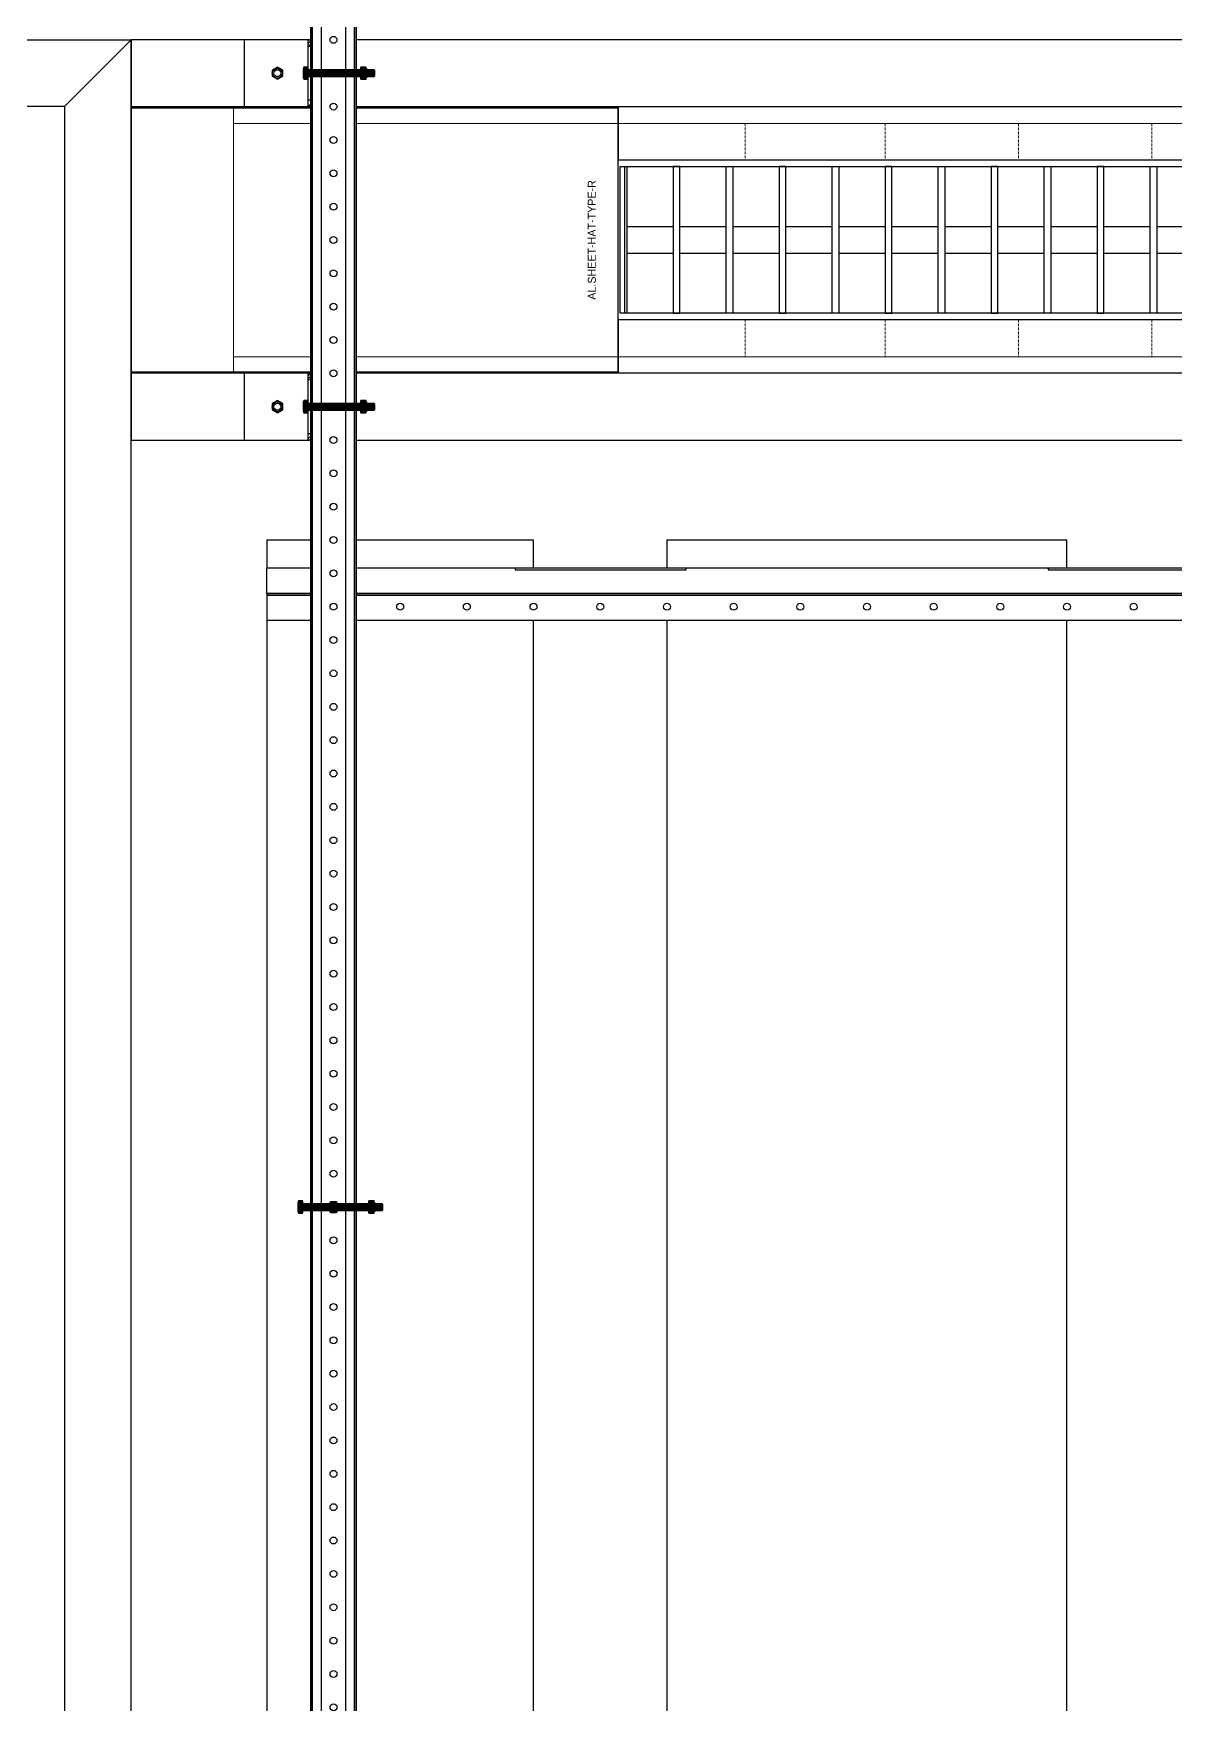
# Model space of a CAD drawing. Header units: millimetres. Extents: x -962357 to -591296, y -223672 to 59420.
# Drawn here: x -728605 to -727749, y -173342 to -172089 of the extents above; entities that cross this region are included whole.
import ezdxf
from ezdxf.enums import TextEntityAlignment as Align

# ---------------------------------------------------------------- set-up
doc = ezdxf.new("R2010")
doc.units = ezdxf.units.MM
doc.linetypes.add('DPA_Hidden 50', pattern=[3, 2, -1])
for name, color, linetype in [('000 - H A T C H', 8, 'Continuous'), ('000 - WIPEOUT', 250, 'Continuous'), ('001 - ASCESSORIES', 251, 'Continuous'), ('A04_TUBE SERIES', 2, 'Continuous'), ('A11_ALU.SOLID SHEET', 2, 'Continuous')]:
    doc.layers.add(name, color=color, linetype=linetype)
doc.layers.add('A-GLAZ-CURT', color=2, linetype='Continuous', lineweight=9)
pattern_1 = [(110, (-0.5, 0), (-0.939693, -0.34202), []), (110, (-0.2012, 0.6409), (-0.939693, -0.34202), [1.25, -0.25, 0, -0.25])]

# ---------------------------------------------------------------- blocks, each defined once
blk = doc.blocks.new('*U4621')
at = {"color": 1}
blk.add_wipeout([(600, -60), (-600, -60), (-600, 60), (600, 60)], dxfattribs=at).dxf.layer = '000 - WIPEOUT'
at = {"layer": '001 - ASCESSORIES', "color": 0}
blk.add_lwpolyline([(600, -60), (-600, -60), (-600, 60), (600, 60)], close=True, dxfattribs=at)
at = {"layer": '001 - ASCESSORIES'}
for points in [[(-593.5, -55), (-598.5, -55), (-598.5, 55), (-593.5, 55)], [(595, -55), (-595, -55), (-595, 55), (595, 55)], [(-558.8, -55), (-553.8, -55), (-553.8, 55), (-558.8, 55)], [(-514, -55), (-519, -55), (-519, 55), (-514, 55)], [(-479.3, -55), (-474.3, -55), (-474.3, 55), (-479.3, 55)], [(-434.6, -55), (-439.6, -55), (-439.6, 55), (-434.6, 55)], [(-399.8, -55), (-394.8, -55), (-394.8, 55), (-399.8, 55)], [(-355.1, -55), (-360.1, -55), (-360.1, 55), (-355.1, 55)], [(-320.4, -55), (-315.4, -55), (-315.4, 55), (-320.4, 55)], [(-275.6, -55), (-280.6, -55), (-280.6, 55), (-275.6, 55)], [(-240.9, -55), (-235.9, -55), (-235.9, 55), (-240.9, 55)], [(-196.2, -55), (-201.2, -55), (-201.2, 55), (-196.2, 55)], [(-161.4, -55), (-156.4, -55), (-156.4, 55), (-161.4, 55)], [(-116.7, -55), (-121.7, -55), (-121.7, 55), (-116.7, 55)], [(-82, -55), (-77, -55), (-77, 55), (-82, 55)], [(-37.2, -55), (-42.2, -55), (-42.2, 55), (-37.2, 55)], [(-2.5, -55), (2.5, -55), (2.5, 55), (-2.5, 55)], [(42.2, -55), (37.2, -55), (37.2, 55), (42.2, 55)], [(77, -55), (82, -55), (82, 55), (77, 55)], [(121.7, -55), (116.7, -55), (116.7, 55), (121.7, 55)], [(156.4, -55), (161.4, -55), (161.4, 55), (156.4, 55)], [(201.2, -55), (196.2, -55), (196.2, 55), (201.2, 55)], [(235.9, -55), (240.9, -55), (240.9, 55), (235.9, 55)], [(280.6, -55), (275.6, -55), (275.6, 55), (280.6, 55)], [(315.4, -55), (320.4, -55), (320.4, 55), (315.4, 55)], [(360.1, -55), (355.1, -55), (355.1, 55), (360.1, 55)], [(394.8, -55), (399.8, -55), (399.8, 55), (394.8, 55)], [(439.6, -55), (434.6, -55), (434.6, 55), (439.6, 55)], [(474.3, -55), (479.3, -55), (479.3, 55), (474.3, 55)], [(519, -55), (514, -55), (514, 55), (519, 55)], [(553.8, -55), (558.8, -55), (558.8, 55), (553.8, 55)], [(598.5, -55), (593.5, -55), (593.5, 55), (598.5, 55)]]:
    blk.add_lwpolyline(points, close=True, dxfattribs=at)
for points in [[(-593.5, 10), (-558.8, 10)], [(-553.8, 10), (-519, 10)], [(-514, 10), (-479.3, 10)], [(-474.3, 10), (-439.6, 10)], [(-434.6, 10), (-399.8, 10)], [(-394.8, 10), (-360.1, 10)], [(-355.1, 10), (-320.4, 10)], [(-315.4, 10), (-280.6, 10)], [(-275.6, 10), (-240.9, 10)], [(-235.9, 10), (-201.2, 10)], [(-196.2, 10), (-161.4, 10)], [(-156.4, 10), (-121.7, 10)], [(-116.7, 10), (-82, 10)], [(-77, 10), (-42.2, 10)], [(-37.2, 10), (-2.5, 10)], [(2.5, 10), (37.2, 10)], [(42.2, 10), (77, 10)], [(82, 10), (116.7, 10)], [(121.7, 10), (156.4, 10)], [(161.4, 10), (196.2, 10)], [(201.2, 10), (235.9, 10)], [(240.9, 10), (275.6, 10)], [(280.6, 10), (315.4, 10)], [(320.4, 10), (355.1, 10)], [(360.1, 10), (394.8, 10)], [(399.8, 10), (434.6, 10)], [(439.6, 10), (474.3, 10)], [(479.3, 10), (514, 10)], [(519, 10), (553.8, 10)], [(558.8, 10), (593.5, 10)], [(-593.5, -10), (-558.8, -10)], [(-553.8, -10), (-519, -10)], [(-514, -10), (-479.3, -10)], [(-474.3, -10), (-439.6, -10)], [(-434.6, -10), (-399.8, -10)], [(-394.8, -10), (-360.1, -10)], [(-355.1, -10), (-320.4, -10)], [(-315.4, -10), (-280.6, -10)], [(-275.6, -10), (-240.9, -10)], [(-235.9, -10), (-201.2, -10)], [(-196.2, -10), (-161.4, -10)], [(-156.4, -10), (-121.7, -10)], [(-116.7, -10), (-82, -10)], [(-77, -10), (-42.2, -10)], [(-37.2, -10), (-2.5, -10)], [(2.5, -10), (37.2, -10)], [(42.2, -10), (77, -10)], [(82, -10), (116.7, -10)], [(121.7, -10), (156.4, -10)], [(161.4, -10), (196.2, -10)], [(201.2, -10), (235.9, -10)], [(240.9, -10), (275.6, -10)], [(280.6, -10), (315.4, -10)], [(320.4, -10), (355.1, -10)], [(360.1, -10), (394.8, -10)], [(399.8, -10), (434.6, -10)], [(439.6, -10), (474.3, -10)], [(479.3, -10), (514, -10)], [(519, -10), (553.8, -10)], [(558.8, -10), (593.5, -10)]]:
    blk.add_lwpolyline(points, dxfattribs=at)
blk = doc.blocks.new('*U4824')
blk.add_attdef('EXTR.OVL-LENGTH_', (-25, -59.1), '', height=5)
blk.add_wipeout([(-25, 25), (25, -25), (25, 15671.5), (-25, 15621.5)]).dxf.layer = '000 - WIPEOUT'
at = {"layer": 'A04_TUBE SERIES', "color": 0}
blk.add_lwpolyline([(-25, 25), (25, -25), (25, 15671.5), (-25, 15621.5)], close=True, dxfattribs=at)
blk = doc.blocks.new('*U4833')
blk.add_attdef('EXTR.OVL-LENGTH_', (-25, -59.1), '', height=5)
blk.add_wipeout([(-25, 25), (25, -25), (25, 2475), (-25, 2425)]).dxf.layer = '000 - WIPEOUT'
at = {"layer": 'A04_TUBE SERIES', "color": 0}
blk.add_lwpolyline([(-25, 25), (25, -25), (25, 2475), (-25, 2425)], close=True, dxfattribs=at)
blk = doc.blocks.new('*U4836')
at = {"layer": 'A04_TUBE SERIES', "color": 0, "linetype": 'ByBlock', "xscale": -1, "rotation": 270}
blk.add_blockref('*U4824', (25, 2475), dxfattribs=at)
at = {"layer": 'A04_TUBE SERIES', "color": 0, "linetype": 'ByBlock'}
blk.add_blockref('*U4833', (15671.5, 25), dxfattribs=at)
blk = doc.blocks.new('*U4851')
blk.add_attdef('EXTR.OVL-LENGTH_', (-25, -59.1), '', height=5)
blk.add_wipeout([(-25, 0), (25, 0), (25, 1682.2), (-25, 1682.2)]).dxf.layer = '000 - WIPEOUT'
blk.add_point((0, 0))
at = {"layer": 'A04_TUBE SERIES', "color": 0}
blk.add_lwpolyline([(-25, 0), (25, 0), (25, 1682.2), (-25, 1682.2)], close=True, dxfattribs=at)
blk = doc.blocks.new('*U4852')
blk.add_attdef('EXTR.OVL-LENGTH_', (-25, -59.1), '', height=5)
blk.add_wipeout([(-25, 0), (25, 0), (25, 1682.2), (-25, 1682.2)]).dxf.layer = '000 - WIPEOUT'
blk.add_point((0, 0))
at = {"layer": 'A04_TUBE SERIES', "color": 0}
blk.add_lwpolyline([(-25, 0), (25, 0), (25, 1682.2), (-25, 1682.2)], close=True, dxfattribs=at)
blk = doc.blocks.new('*U4863')
at = {"color": 3}
blk.add_wipeout([(-875, 350), (875, 350), (875, 50), (-875, 50)], dxfattribs=at).dxf.layer = '000 - WIPEOUT'
at = {"layer": 'A11_ALU.SOLID SHEET', "color": 0, "linetype": 'ByBlock'}
blk.add_lwpolyline([(-875, 50), (875, 50), (875, 350), (-875, 350)], close=True, dxfattribs=at)
blk = doc.blocks.new('*U4867')
blk.add_wipeout([(875, 250), (875, 450), (-875, 450), (-875, 250)]).dxf.layer = '000 - WIPEOUT'
at = {"layer": 'A11_ALU.SOLID SHEET', "color": 0}
blk.add_lwpolyline([(875, 250), (875, 450), (-875, 450), (-875, 250)], close=True, dxfattribs=at)
blk = doc.blocks.new('*U4887')
at = {"layer": 'A11_ALU.SOLID SHEET', "color": 0}
blk.add_lwpolyline([(365.25, -98.8), (365.25, 98.8), (0, 98.8), (0, -98.8)], close=True, dxfattribs=at)
at = {"layer": 'Defpoints', "color": 250}
blk.add_point((0, 0), dxfattribs=at)
blk.add_text('AL.SHEET-HAT-TYPE-R', height=6, rotation=270, dxfattribs=at).set_placement((15, 0), align=Align.BOTTOM_CENTER)
blk = doc.blocks.new('*U4926')
at = {"color": 1}
blk.add_wipeout([(-930.5, 0), (650, 0), (650, -39), (-930.5, -39)], dxfattribs=at).dxf.layer = '000 - WIPEOUT'
at = {"layer": '001 - ASCESSORIES', "linetype": 'ByBlock'}
for p, q in [((-930.5, -20), (-930.5, 0)), ((650, -20), (650, 0)), ((650, -18.8), (-930.5, -18.8))]:
    blk.add_line(p, q, dxfattribs=at)
at = {"layer": '001 - ASCESSORIES'}
blk.add_line((650, -20), (-930.5, -20), dxfattribs=at)
at = {"layer": '001 - ASCESSORIES', "color": 0}
for p, q in [((-930.5, -39), (-930.5, -20)), ((650, -20), (650, -39))]:
    blk.add_line(p, q, dxfattribs=at)
for points in [[(650, 0), (-930.5, 0)], [(-930.5, -20), (650, -20)]]:
    blk.add_lwpolyline(points, dxfattribs=at)
at = {"layer": '001 - ASCESSORIES'}
for points in [[(650, -20), (-930.5, -20)], [(-930.5, -39), (650, -39)]]:
    blk.add_lwpolyline(points, dxfattribs=at)
at = {"layer": '001 - ASCESSORIES', "color": 2}
for points in [[(-464.1, -37.8), (-464.1, -39), (-335.9, -39), (-335.9, -37.8)], [(-64.4, -37.8), (-64.4, -39), (63.8, -39), (63.8, -37.8)], [(-64.1, -37.8), (-64.1, -39), (64.1, -39), (64.1, -37.8)], [(335.6, -37.8), (335.6, -39), (463.8, -39), (463.8, -37.8)]]:
    blk.add_lwpolyline(points, close=True, dxfattribs=at)
at = {"layer": '001 - ASCESSORIES'}
for centre in [(-850, -10), (-800, -10), (-750, -10), (-700, -10), (-650, -10), (-600, -10), (-550, -10), (-500, -10), (-450, -10), (-400, -10), (-350, -10), (-300, -10), (-250, -10), (-200, -10), (-150, -10), (-100, -10), (-50, -10), (0, -10), (0, -10), (50, -10), (100, -10), (150, -10), (200, -10), (250, -10), (300, -10), (350, -10), (400, -10), (450, -10), (500, -10), (550, -10), (600, -10)]:
    blk.add_circle(centre, 2.6, dxfattribs=at)
blk = doc.blocks.new('000 - ASSCESSORIES_FAMELINE_GALV.BRACKET_FITTING_U-PROFILE_CC-01_TOP_VIEW')
at = {"color": 6}
blk.add_wipeout([(1500, -17), (-1500, -17), (-1500, 17), (1500, 17)], dxfattribs=at).dxf.layer = '000 - WIPEOUT'
at = {"layer": '001 - ASCESSORIES', "color": 0, "linetype": 'ByBlock'}
for p, q in [((1500, 15.8), (-1500, 15.8)), ((1500, -15.8), (-1500, -15.8))]:
    blk.add_line(p, q, dxfattribs=at)
at = {"layer": '001 - ASCESSORIES', "color": 1}
blk.add_lwpolyline([(1500, 17), (1500, -17), (-1500, -17), (-1500, 17)], close=True, dxfattribs=at)
at = {"layer": '001 - ASCESSORIES', "color": 0, "linetype": 'ByBlock'}
for points in [[(-1500, 17), (-1500, 9), (1500, 9), (1500, 17)], [(-1500, -9), (-1500, -17), (1500, -17), (1500, -9)]]:
    blk.add_lwpolyline(points, close=True, dxfattribs=at)
at = {"layer": '001 - ASCESSORIES', "color": 1, "linetype": 'Continuous'}
for centre in [(-1000, 0), (-975, 0), (-950, 0), (-925, 0), (-900, 0), (-875, 0), (-850, 0), (-825, 0), (-800, 0), (-775, 0), (-750, 0), (-725, 0), (-700, 0), (-675, 0), (-650, 0), (-625, 0), (-600, 0), (-575, 0), (-550, 0), (-525, 0), (-500, 0), (-475, 0), (-450, 0), (-425, 0), (-400, 0), (-375, 0), (-350, 0), (-325, 0), (-300, 0), (-275, 0), (-250, 0), (-225, 0), (-200, 0), (-175, 0), (-150, 0), (-125, 0), (-100, 0), (-75, 0), (-50, 0), (-25, 0), (0, 0), (25, 0), (50, 0), (75, 0), (100, 0), (125, 0), (150, 0), (175, 0), (200, 0), (225, 0), (250, 0)]:
    blk.add_circle(centre, 2.6, dxfattribs=at)
blk = doc.blocks.new('*U4907')
at = {"layer": '001 - ASCESSORIES', "color": 0, "linetype": 'ByBlock'}
blk.add_blockref('000 - ASSCESSORIES_FAMELINE_GALV.BRACKET_FITTING_U-PROFILE_CC-01_TOP_VIEW', (0, 0), dxfattribs=at)
blk = doc.blocks.new('*U4663')
at = {"layer": '001 - ASCESSORIES', "color": 0}
blk.add_lwpolyline([(4.6, 0), (2.3, 4), (-2.3, 4), (-4.6, 0), (-2.3, -4), (2.3, -4)], close=True, dxfattribs=at)
at = {"layer": '001 - ASCESSORIES', "color": 8}
blk.add_circle((0, 0), 3.85, dxfattribs=at)
at = {"layer": '001 - ASCESSORIES', "color": 0}
blk.add_circle((0, 0), 2.6, dxfattribs=at)
blk = doc.blocks.new('*U4664')
at = {"layer": '000 - H A T C H'}
h = blk.add_hatch(color=250, dxfattribs=at)
h.dxf.hatch_style = 1
h.paths.add_polyline_path([(4, -2.3), (4, 2.3), (0, 4.6), (-4, 2.3), (-4, -2.3), (0, -4.6)])
h.paths.add_polyline_path([(0, -2.6, -1), (0, 2.6, -1)], flags=16)
at = {"layer": '001 - ASCESSORIES', "color": 0, "rotation": 270}
blk.add_blockref('*U4663', (0, 0), dxfattribs=at)
blk = doc.blocks.new('*U4682')
at = {"color": 1}
for p, q in [((-3.5, 3.5), (3.5, 3.5)), ((-3.5, 0), (3.5, 0))]:
    blk.add_line(p, q, dxfattribs=at)
at = {"color": 0}
for points in [[(-2.3, 3.2, 0.249855), (-4.6, 3.2), (-4.6, 0.3, 0.249855), (-2.3, 0.3)], [(2.3, 3.2, 0.062432), (0, 3.5, 0.062432), (-2.3, 3.2), (-2.3, 0.3, 0.061701), (0, 0, 0.061701), (2.3, 0.3)], [(4.6, 3.2, 0.249855), (2.3, 3.2), (2.3, 0.3, 0.249855), (4.6, 0.3)]]:
    blk.add_lwpolyline(points, format="xyb", close=True, dxfattribs=at)
blk = doc.blocks.new('*U4696')
at = {"layer": '000 - H A T C H'}
h = blk.add_hatch(dxfattribs=at)
h.set_pattern_fill('ANSI35', color=8, scale=4, angle=65)
h.set_pattern_definition(pattern_1)
h.paths.add_polyline_path([(0, -2.5), (59.5, -2.5), (59.5, 2.5), (0, 2.5)])
at = {"color": 8}
blk.add_line((59.5, -2.5), (59.5, 2.5), dxfattribs=at)
at = {"color": 1}
blk.add_lwpolyline([(59.5, 2.5), (0, 2.5), (0, -2.5), (59.5, -2.5), (60, -2), (60, 2)], close=True, dxfattribs=at)
blk = doc.blocks.new('*U4748')
at = {"layer": '000 - H A T C H'}
h = blk.add_hatch(color=250, dxfattribs=at)
h.dxf.hatch_style = 1
edge = h.paths.add_edge_path()
edge.add_line((-0.3, -4.6), (-3.2, -4.6))
edge.add_arc((-1, -3.5), 2.45, 180, 208.0569, ccw=False)
edge.add_line((-3.5, -3.5), (-3.5, 0))
edge.add_arc((5.9, 0), 9.36, 179.9761, 180.0239, ccw=False)
edge.add_line((-3.5, 0), (-3.5, 0))
edge.add_arc((5.9, 0), 9.36, 179.9761, 180.0239, ccw=False)
edge.add_line((-3.5, 0), (-3.5, 3.5))
edge.add_arc((-1, 3.5), 2.45, 151.9431, 180, ccw=False)
edge.add_line((-3.2, 4.6), (-0.3, 4.6))
edge.add_arc((-2.5, 3.5), 2.45, 360, 388.0569, ccw=False)
edge.add_line((0, 3.5), (0, -3.5))
edge.add_arc((-2.5, -3.5), 2.45, 331.9431, 360, ccw=False)
blk.add_blockref('*U4696', (0, 0))
at = {"layer": '001 - ASCESSORIES', "rotation": 90}
blk.add_blockref('*U4682', (0, 0), dxfattribs=at)
blk = doc.blocks.new('*U4662')
at = {"color": 1}
for p, q in [((-3.5, 4.5), (3.5, 4.5)), ((-3.5, 0), (3.5, 0))]:
    blk.add_line(p, q, dxfattribs=at)
at = {"color": 0}
for points in [[(-2.3, 4.2, 0.249893), (-4.6, 4.2), (-4.6, 0.3, 0.249893), (-2.3, 0.3)], [(2.3, 4.2, 0.062422), (0, 4.5, 0.062422), (-2.3, 4.2), (-2.3, 0.3, 0.061692), (0, 0, 0.061692), (2.3, 0.3)], [(4.6, 4.2, 0.249893), (2.3, 4.2), (2.3, 0.3, 0.249893), (4.6, 0.3)]]:
    blk.add_lwpolyline(points, format="xyb", close=True, dxfattribs=at)
blk = doc.blocks.new('*U4707')
at = {"layer": '000 - H A T C H'}
h = blk.add_hatch(color=250, dxfattribs=at)
h.dxf.hatch_style = 1
edge = h.paths.add_edge_path()
edge.add_line((0.3, 4.6), (4.2, 4.6))
edge.add_arc((2, 3.5), 2.45, 0, 28.0609, ccw=False)
edge.add_line((4.5, 3.5), (4.5, 0))
edge.add_arc((-4.9, 0), 9.36, -0.0239, 0.0239, ccw=False)
edge.add_line((4.5, 0), (4.5, 0))
edge.add_arc((-4.9, 0), 9.36, -0.0239, 0.0239, ccw=False)
edge.add_line((4.5, 0), (4.5, -3.5))
edge.add_arc((2, -3.5), 2.45, -28.0609, 0, ccw=False)
edge.add_line((4.2, -4.6), (0.3, -4.6))
edge.add_arc((2.5, -3.5), 2.45, 180, 208.0609, ccw=False)
edge.add_line((0, -3.5), (0, 3.5))
edge.add_arc((2.5, 3.5), 2.45, 151.9391, 180, ccw=False)
at = {"layer": '001 - ASCESSORIES', "color": 0, "rotation": 270}
blk.add_blockref('*U4662', (0, 0), dxfattribs=at)
blk = doc.blocks.new('*U4821')
at = {"layer": '001 - ASCESSORIES'}
blk.add_blockref('*U4748', (-23, 0), dxfattribs=at)
at = {"layer": '001 - ASCESSORIES', "color": 2}
for rotation in [90, 90, 270, 270]:
    blk.add_blockref('*U4664', (0, 0), dxfattribs=dict(at, rotation=rotation))
at = {"layer": '001 - ASCESSORIES', "color": 1}
blk.add_blockref('*U4707', (26.2, 0), dxfattribs=at)
blk = doc.blocks.new('000 - ASSCESSORIES_FAMELINE_AL.EXTR._L-PROFILE_50x68mm._non-code_TOP_VIEW')
blk.add_wipeout([(-50, -25), (0, -25), (0, 25), (-50, 25)]).dxf.layer = '000 - WIPEOUT'
at = {"layer": '000 - H A T C H'}
h = blk.add_hatch(dxfattribs=at)
h.set_pattern_fill('ANSI32', color=8, scale=0.5)
h.set_pattern_definition([(45, (-14193.569, 11847.092), (-3.367596, 3.367596), []), (45, (-14191.324, 11847.092), (-3.367596, 3.367596), [])])
h.paths.add_polyline_path([(-2, 20), (0, 20), (0, 25), (-2, 25)])
h.paths.add_polyline_path([(0, -20), (-2, -20), (-2, -25), (0, -25)])
at = {"layer": '001 - ASCESSORIES', "color": 0}
for p, q in [((0, 20), (-2, 20)), ((-2, -20), (0, -20))]:
    blk.add_line(p, q, dxfattribs=at)
at = {"layer": '001 - ASCESSORIES', "color": 1}
blk.add_line((-2, -20), (-2, 20), dxfattribs=at)
at = {"layer": '001 - ASCESSORIES'}
blk.add_lwpolyline([(-50, -25), (0, -25), (0, 25), (-50, 25)], close=True, dxfattribs=at)
at = {"layer": '001 - ASCESSORIES', "color": 0}
for points in [[(-2, 25), (0, 25), (0, 20), (-2, 20)], [(-2, -20), (0, -20), (0, -25), (-2, -25)]]:
    blk.add_lwpolyline(points, close=True, dxfattribs=at)
at = {"layer": '001 - ASCESSORIES', "color": 1}
blk.add_circle((-25, 0), 2.6, dxfattribs=at)
blk = doc.blocks.new('*U4738')
at = {"layer": '001 - ASCESSORIES', "color": 0}
blk.add_blockref('000 - ASSCESSORIES_FAMELINE_AL.EXTR._L-PROFILE_50x68mm._non-code_TOP_VIEW', (0, 0), dxfattribs=at)
blk = doc.blocks.new('*U4683')
blk.add_circle((0, 0), 3.66)
at = {"layer": '001 - ASCESSORIES', "color": 0}
blk.add_lwpolyline([(4.6, 0), (2.3, 4), (-2.3, 4), (-4.6, 0), (-2.3, -4), (2.3, -4)], close=True, dxfattribs=at)
at = {"layer": '001 - ASCESSORIES', "color": 8}
blk.add_circle((0, 0), 3.85, dxfattribs=at)
blk = doc.blocks.new('*U4715')
at = {"layer": '001 - ASCESSORIES', "rotation": 90}
blk.add_blockref('*U4683', (0, 0), dxfattribs=at)
blk = doc.blocks.new('*U4751')
at = {"layer": '001 - ASCESSORIES'}
blk.add_blockref('*U4715', (0, 0), dxfattribs=at)
blk = doc.blocks.new('*U4694')
at = {"layer": '000 - H A T C H'}
h = blk.add_hatch(dxfattribs=at)
h.set_pattern_fill('ANSI35', color=8, scale=4, angle=65)
h.set_pattern_definition(pattern_1)
h.paths.add_polyline_path([(0, -2.5), (49.5, -2.5), (49.5, 2.5), (0, 2.5)])
at = {"color": 8}
blk.add_line((49.5, -2.5), (49.5, 2.5), dxfattribs=at)
at = {"color": 1}
blk.add_lwpolyline([(49.5, 2.5), (0, 2.5), (0, -2.5), (49.5, -2.5), (50, -2), (50, 2)], close=True, dxfattribs=at)
blk = doc.blocks.new('*U4746')
at = {"layer": '000 - H A T C H'}
h = blk.add_hatch(color=250, dxfattribs=at)
h.dxf.hatch_style = 1
edge = h.paths.add_edge_path()
edge.add_line((-0.3, -4.6), (-3.2, -4.6))
edge.add_arc((-1, -3.5), 2.45, 180, 208.0569, ccw=False)
edge.add_line((-3.5, -3.5), (-3.5, 0))
edge.add_arc((5.9, 0), 9.36, 179.9761, 180.0239, ccw=False)
edge.add_line((-3.5, 0), (-3.5, 0))
edge.add_arc((5.9, 0), 9.36, 179.9761, 180.0239, ccw=False)
edge.add_line((-3.5, 0), (-3.5, 3.5))
edge.add_arc((-1, 3.5), 2.45, 151.9431, 180, ccw=False)
edge.add_line((-3.2, 4.6), (-0.3, 4.6))
edge.add_arc((-2.5, 3.5), 2.45, 360, 388.0569, ccw=False)
edge.add_line((0, 3.5), (0, -3.5))
edge.add_arc((-2.5, -3.5), 2.45, 331.9431, 360, ccw=False)
blk.add_blockref('*U4694', (0, 0))
at = {"layer": '001 - ASCESSORIES', "rotation": 90}
blk.add_blockref('*U4682', (0, 0), dxfattribs=at)
blk = doc.blocks.new('*U4752')
at = {"layer": '001 - ASCESSORIES'}
for name, p in [('*U4746', (0, 0)), ('*U4707', (39.2, 0))]:
    blk.add_blockref(name, p, dxfattribs=at)
blk = doc.blocks.new('*U4794')
at = {"color": 2}
blk.add_blockref('*U4738', (0, 0), dxfattribs=at)
for name, p in [('*U4751', (-25, 0)), ('*U4752', (-2, 0))]:
    blk.add_blockref(name, p)
blk = doc.blocks.new('*U4956')
blk.add_blockref('*U4621', (17113.5, 3530.5))
at = {"layer": 'A04_TUBE SERIES', "color": 0, "linetype": 'ByBlock', "rotation": 270}
for name, p in [('*U4851', (16148.2, 3655.5)), ('*U4852', (16148.2, 3405.5))]:
    blk.add_blockref(name, p, dxfattribs=at)
at = {"layer": 'A11_ALU.SOLID SHEET', "color": 0, "linetype": 'ByBlock', "rotation": 90}
blk.add_blockref('*U4863', (16900, 2430.5), dxfattribs=at)
at = {"layer": 'A11_ALU.SOLID SHEET', "color": 1, "rotation": 179.9999999999733}
blk.add_blockref('*U4887', (16513.5, 3530.5), dxfattribs=at)
at = {"layer": 'A11_ALU.SOLID SHEET', "color": 0, "linetype": 'ByBlock', "rotation": 90}
blk.add_blockref('*U4867', (16700, 2430.5), dxfattribs=at)
at = {"layer": '001 - ASCESSORIES', "linetype": 'ByBlock', "rotation": 180}
blk.add_blockref('*U4926', (16900, 3245.5), dxfattribs=at)
at = {"layer": 'A11_ALU.SOLID SHEET'}
blk.add_blockref('*U4836', (451.8, 1180.5), dxfattribs=at)
at = {"layer": '001 - ASCESSORIES', "linetype": 'ByBlock', "rotation": 270}
blk.add_blockref('*U4907', (16300, 2680.5), dxfattribs=at)
at = {"layer": '001 - ASCESSORIES', "linetype": 'ByBlock'}
for name, p in [('*U4794', (16283, 3655.5)), ('*U4794', (16283, 3405.5)), ('*U4821', (16300, 2805.5))]:
    blk.add_blockref(name, p, dxfattribs=at)
blk = doc.blocks.new('DPA_CP_Metal Ceiling Luminaire2 - Linear Luminaire-12437131-4160-01 UPPER PLATFORM LEVEL - REFLECTED CEILING PLAN')
at = {"layer": 'A-GLAZ-CURT'}
for p, q in [((-842129.9, 6974), (-842129.9, 7249)), ((-842129.9, 7249), (-840929.9, 7249)), ((-842129.9, 7249), (-842129.9, 6974)), ((-840929.9, 7249), (-842129.9, 7249)), ((-842129.9, 7249), (-840929.9, 7249)), ((-840929.9, 7249), (-840929.9, 6974)), ((-840929.9, 6974), (-840929.9, 7249)), ((-842129.9, 7211.5), (-842129.9, 6974)), ((-840929.9, 7211.5), (-840929.9, 6974)), ((-842129.9, 7199), (-840929.9, 7199)), ((-842129.9, 7024), (-840929.9, 7024)), ((-840929.9, 6974), (-842129.9, 6974)), ((-840929.9, 6974), (-842129.9, 6974)), ((-842129.9, 6974), (-840929.9, 6974))]:
    blk.add_line(p, q, dxfattribs=at)
at = {"layer": 'A-GLAZ-CURT', "linetype": 'DPA_Hidden 50'}
for p, q in [((-842034.9, 7199), (-842034.9, 7024)), ((-841929.9, 7199), (-841929.9, 7024)), ((-841829.9, 7199), (-841829.9, 7024)), ((-841729.9, 7199), (-841729.9, 7024)), ((-841629.9, 7199), (-841629.9, 7024)), ((-841529.9, 7199), (-841529.9, 7024)), ((-841429.9, 7199), (-841429.9, 7024)), ((-841329.9, 7199), (-841329.9, 7024)), ((-841229.9, 7199), (-841229.9, 7024)), ((-841129.9, 7199), (-841129.9, 7024)), ((-841024.9, 7199), (-841024.9, 7024))]:
    blk.add_line(p, q, dxfattribs=at)
blk = doc.blocks.new('DPA_CP_Metal Ceiling Panel1 - Horizontal with Gap-12453067-4160-01 UPPER PLATFORM LEVEL - REFLECTED CEILING PLAN')
at = {"layer": 'A-GLAZ-CURT'}
for p, q in [((-728457.4, 6974), (-728457.4, 7249)), ((-728457.4, 6974), (-728457.4, 7249)), ((-728457.4, 7249), (-728168.9, 7249)), ((-728457.4, 7249), (-728168.9, 7249)), ((-728457.4, 6974), (-728457.4, 7249)), ((-728168.9, 6974), (-728168.9, 7249)), ((-728168.9, 7249), (-728168.9, 6974)), ((-728168.9, 7249), (-728168.9, 6974)), ((-728457.4, 7199), (-728168.9, 7199)), ((-728457.4, 7024), (-728168.9, 7024)), ((-728457.4, 6974), (-728168.9, 6974)), ((-728168.9, 6974), (-728457.4, 6974)), ((-728168.9, 6974), (-728457.4, 6974))]:
    blk.add_line(p, q, dxfattribs=at)
blk = doc.blocks.new('*U453')
at = {"color": 1}
blk.add_wipeout([(600, -60), (-600, -60), (-600, 60), (600, 60)], dxfattribs=at).dxf.layer = '000 - WIPEOUT'
at = {"layer": '001 - ASCESSORIES', "color": 0}
blk.add_lwpolyline([(600, -60), (-600, -60), (-600, 60), (600, 60)], close=True, dxfattribs=at)
at = {"layer": '001 - ASCESSORIES'}
for points in [[(-593.5, -55), (-598.5, -55), (-598.5, 55), (-593.5, 55)], [(595, -55), (-595, -55), (-595, 55), (595, 55)], [(-558.8, -55), (-553.8, -55), (-553.8, 55), (-558.8, 55)], [(-514, -55), (-519, -55), (-519, 55), (-514, 55)], [(-479.3, -55), (-474.3, -55), (-474.3, 55), (-479.3, 55)], [(-434.6, -55), (-439.6, -55), (-439.6, 55), (-434.6, 55)], [(-399.8, -55), (-394.8, -55), (-394.8, 55), (-399.8, 55)], [(-355.1, -55), (-360.1, -55), (-360.1, 55), (-355.1, 55)], [(-320.4, -55), (-315.4, -55), (-315.4, 55), (-320.4, 55)], [(-275.6, -55), (-280.6, -55), (-280.6, 55), (-275.6, 55)], [(-240.9, -55), (-235.9, -55), (-235.9, 55), (-240.9, 55)], [(-196.2, -55), (-201.2, -55), (-201.2, 55), (-196.2, 55)], [(-161.4, -55), (-156.4, -55), (-156.4, 55), (-161.4, 55)], [(-116.7, -55), (-121.7, -55), (-121.7, 55), (-116.7, 55)], [(-82, -55), (-77, -55), (-77, 55), (-82, 55)], [(-37.2, -55), (-42.2, -55), (-42.2, 55), (-37.2, 55)], [(-2.5, -55), (2.5, -55), (2.5, 55), (-2.5, 55)], [(42.2, -55), (37.2, -55), (37.2, 55), (42.2, 55)], [(77, -55), (82, -55), (82, 55), (77, 55)], [(121.7, -55), (116.7, -55), (116.7, 55), (121.7, 55)], [(156.4, -55), (161.4, -55), (161.4, 55), (156.4, 55)], [(201.2, -55), (196.2, -55), (196.2, 55), (201.2, 55)], [(235.9, -55), (240.9, -55), (240.9, 55), (235.9, 55)], [(280.6, -55), (275.6, -55), (275.6, 55), (280.6, 55)], [(315.4, -55), (320.4, -55), (320.4, 55), (315.4, 55)], [(360.1, -55), (355.1, -55), (355.1, 55), (360.1, 55)], [(394.8, -55), (399.8, -55), (399.8, 55), (394.8, 55)], [(439.6, -55), (434.6, -55), (434.6, 55), (439.6, 55)], [(474.3, -55), (479.3, -55), (479.3, 55), (474.3, 55)], [(519, -55), (514, -55), (514, 55), (519, 55)], [(553.8, -55), (558.8, -55), (558.8, 55), (553.8, 55)], [(598.5, -55), (593.5, -55), (593.5, 55), (598.5, 55)]]:
    blk.add_lwpolyline(points, close=True, dxfattribs=at)
for points in [[(-593.5, 10), (-558.8, 10)], [(-553.8, 10), (-519, 10)], [(-514, 10), (-479.3, 10)], [(-474.3, 10), (-439.6, 10)], [(-434.6, 10), (-399.8, 10)], [(-394.8, 10), (-360.1, 10)], [(-355.1, 10), (-320.4, 10)], [(-315.4, 10), (-280.6, 10)], [(-275.6, 10), (-240.9, 10)], [(-235.9, 10), (-201.2, 10)], [(-196.2, 10), (-161.4, 10)], [(-156.4, 10), (-121.7, 10)], [(-116.7, 10), (-82, 10)], [(-77, 10), (-42.2, 10)], [(-37.2, 10), (-2.5, 10)], [(2.5, 10), (37.2, 10)], [(42.2, 10), (77, 10)], [(82, 10), (116.7, 10)], [(121.7, 10), (156.4, 10)], [(161.4, 10), (196.2, 10)], [(201.2, 10), (235.9, 10)], [(240.9, 10), (275.6, 10)], [(280.6, 10), (315.4, 10)], [(320.4, 10), (355.1, 10)], [(360.1, 10), (394.8, 10)], [(399.8, 10), (434.6, 10)], [(439.6, 10), (474.3, 10)], [(479.3, 10), (514, 10)], [(519, 10), (553.8, 10)], [(558.8, 10), (593.5, 10)], [(-593.5, -10), (-558.8, -10)], [(-553.8, -10), (-519, -10)], [(-514, -10), (-479.3, -10)], [(-474.3, -10), (-439.6, -10)], [(-434.6, -10), (-399.8, -10)], [(-394.8, -10), (-360.1, -10)], [(-355.1, -10), (-320.4, -10)], [(-315.4, -10), (-280.6, -10)], [(-275.6, -10), (-240.9, -10)], [(-235.9, -10), (-201.2, -10)], [(-196.2, -10), (-161.4, -10)], [(-156.4, -10), (-121.7, -10)], [(-116.7, -10), (-82, -10)], [(-77, -10), (-42.2, -10)], [(-37.2, -10), (-2.5, -10)], [(2.5, -10), (37.2, -10)], [(42.2, -10), (77, -10)], [(82, -10), (116.7, -10)], [(121.7, -10), (156.4, -10)], [(161.4, -10), (196.2, -10)], [(201.2, -10), (235.9, -10)], [(240.9, -10), (275.6, -10)], [(280.6, -10), (315.4, -10)], [(320.4, -10), (355.1, -10)], [(360.1, -10), (394.8, -10)], [(399.8, -10), (434.6, -10)], [(439.6, -10), (474.3, -10)], [(479.3, -10), (514, -10)], [(519, -10), (553.8, -10)], [(558.8, -10), (593.5, -10)]]:
    blk.add_lwpolyline(points, dxfattribs=at)
blk = doc.blocks.new('*U740')
blk.add_attdef('EXTR.OVL-LENGTH_', (-25, -59.1), '', height=5)
blk.add_wipeout([(-25, 0), (25, 0), (25, 1682.2), (-25, 1682.2)]).dxf.layer = '000 - WIPEOUT'
blk.add_point((0, 0))
at = {"layer": 'A04_TUBE SERIES', "color": 0}
blk.add_lwpolyline([(-25, 0), (25, 0), (25, 1682.2), (-25, 1682.2)], close=True, dxfattribs=at)
blk = doc.blocks.new('*U741')
blk.add_attdef('EXTR.OVL-LENGTH_', (-25, -59.1), '', height=5)
blk.add_wipeout([(-25, 0), (25, 0), (25, 1682.2), (-25, 1682.2)]).dxf.layer = '000 - WIPEOUT'
blk.add_point((0, 0))
at = {"layer": 'A04_TUBE SERIES', "color": 0}
blk.add_lwpolyline([(-25, 0), (25, 0), (25, 1682.2), (-25, 1682.2)], close=True, dxfattribs=at)
blk = doc.blocks.new('*U701')
at = {"color": 3}
blk.add_wipeout([(-875, 350), (875, 350), (875, 50), (-875, 50)], dxfattribs=at).dxf.layer = '000 - WIPEOUT'
at = {"layer": 'A11_ALU.SOLID SHEET', "color": 0, "linetype": 'ByBlock'}
blk.add_lwpolyline([(-875, 50), (875, 50), (875, 350), (-875, 350)], close=True, dxfattribs=at)
blk = doc.blocks.new('*U490')
blk.add_wipeout([(875, 250), (875, 450), (-875, 450), (-875, 250)]).dxf.layer = '000 - WIPEOUT'
at = {"layer": 'A11_ALU.SOLID SHEET', "color": 0}
blk.add_lwpolyline([(875, 250), (875, 450), (-875, 450), (-875, 250)], close=True, dxfattribs=at)
blk = doc.blocks.new('*U491')
at = {"layer": 'A11_ALU.SOLID SHEET', "color": 0}
blk.add_lwpolyline([(365.25, -98.8), (365.25, 98.8), (0, 98.8), (0, -98.8)], close=True, dxfattribs=at)
at = {"layer": 'Defpoints', "color": 250}
blk.add_point((0, 0), dxfattribs=at)
blk.add_text('AL.SHEET-HAT-TYPE-R', height=6, rotation=270, dxfattribs=at).set_placement((15, 0), align=Align.BOTTOM_CENTER)
blk = doc.blocks.new('*U540')
at = {"color": 1}
blk.add_wipeout([(-930.5, 0), (650, 0), (650, -39), (-930.5, -39)], dxfattribs=at).dxf.layer = '000 - WIPEOUT'
at = {"layer": '001 - ASCESSORIES', "linetype": 'ByBlock'}
for p, q in [((-930.5, -20), (-930.5, 0)), ((650, -20), (650, 0)), ((650, -18.8), (-930.5, -18.8))]:
    blk.add_line(p, q, dxfattribs=at)
at = {"layer": '001 - ASCESSORIES'}
blk.add_line((650, -20), (-930.5, -20), dxfattribs=at)
at = {"layer": '001 - ASCESSORIES', "color": 0}
for p, q in [((-930.5, -39), (-930.5, -20)), ((650, -20), (650, -39))]:
    blk.add_line(p, q, dxfattribs=at)
for points in [[(650, 0), (-930.5, 0)], [(-930.5, -20), (650, -20)]]:
    blk.add_lwpolyline(points, dxfattribs=at)
at = {"layer": '001 - ASCESSORIES'}
for points in [[(650, -20), (-930.5, -20)], [(-930.5, -39), (650, -39)]]:
    blk.add_lwpolyline(points, dxfattribs=at)
at = {"layer": '001 - ASCESSORIES', "color": 2}
for points in [[(-464.1, -37.8), (-464.1, -39), (-335.9, -39), (-335.9, -37.8)], [(-64.4, -37.8), (-64.4, -39), (63.8, -39), (63.8, -37.8)], [(-64.1, -37.8), (-64.1, -39), (64.1, -39), (64.1, -37.8)], [(335.6, -37.8), (335.6, -39), (463.8, -39), (463.8, -37.8)]]:
    blk.add_lwpolyline(points, close=True, dxfattribs=at)
at = {"layer": '001 - ASCESSORIES'}
for centre in [(-850, -10), (-800, -10), (-750, -10), (-700, -10), (-650, -10), (-600, -10), (-550, -10), (-500, -10), (-450, -10), (-400, -10), (-350, -10), (-300, -10), (-250, -10), (-200, -10), (-150, -10), (-100, -10), (-50, -10), (0, -10), (0, -10), (50, -10), (100, -10), (150, -10), (200, -10), (250, -10), (300, -10), (350, -10), (400, -10), (450, -10), (500, -10), (550, -10), (600, -10)]:
    blk.add_circle(centre, 2.6, dxfattribs=at)
blk = doc.blocks.new('*U521')
at = {"layer": '001 - ASCESSORIES', "color": 0, "linetype": 'ByBlock'}
blk.add_blockref('000 - ASSCESSORIES_FAMELINE_GALV.BRACKET_FITTING_U-PROFILE_CC-01_TOP_VIEW', (0, 0), dxfattribs=at)
blk = doc.blocks.new('*U350')
at = {"layer": '001 - ASCESSORIES', "color": 0}
blk.add_lwpolyline([(4.6, 0), (2.3, 4), (-2.3, 4), (-4.6, 0), (-2.3, -4), (2.3, -4)], close=True, dxfattribs=at)
at = {"layer": '001 - ASCESSORIES', "color": 8}
blk.add_circle((0, 0), 3.85, dxfattribs=at)
at = {"layer": '001 - ASCESSORIES', "color": 0}
blk.add_circle((0, 0), 2.6, dxfattribs=at)
blk = doc.blocks.new('*U671')
at = {"layer": '000 - H A T C H'}
h = blk.add_hatch(color=250, dxfattribs=at)
h.dxf.hatch_style = 1
h.paths.add_polyline_path([(4, -2.3), (4, 2.3), (0, 4.6), (-4, 2.3), (-4, -2.3), (0, -4.6)])
h.paths.add_polyline_path([(0, -2.6, -1), (0, 2.6, -1)], flags=16)
at = {"layer": '001 - ASCESSORIES', "color": 0, "rotation": 270}
blk.add_blockref('*U350', (0, 0), dxfattribs=at)
blk = doc.blocks.new('*U351')
at = {"color": 1}
for p, q in [((-3.5, 3.5), (3.5, 3.5)), ((-3.5, 0), (3.5, 0))]:
    blk.add_line(p, q, dxfattribs=at)
at = {"color": 0}
for points in [[(-2.3, 3.2, 0.249855), (-4.6, 3.2), (-4.6, 0.3, 0.249855), (-2.3, 0.3)], [(2.3, 3.2, 0.062432), (0, 3.5, 0.062432), (-2.3, 3.2), (-2.3, 0.3, 0.061701), (0, 0, 0.061701), (2.3, 0.3)], [(4.6, 3.2, 0.249855), (2.3, 3.2), (2.3, 0.3, 0.249855), (4.6, 0.3)]]:
    blk.add_lwpolyline(points, format="xyb", close=True, dxfattribs=at)
blk = doc.blocks.new('*U365')
at = {"layer": '000 - H A T C H'}
h = blk.add_hatch(dxfattribs=at)
h.set_pattern_fill('ANSI35', color=8, scale=4, angle=65)
h.set_pattern_definition(pattern_1)
h.paths.add_polyline_path([(0, -2.5), (59.5, -2.5), (59.5, 2.5), (0, 2.5)])
at = {"color": 8}
blk.add_line((59.5, -2.5), (59.5, 2.5), dxfattribs=at)
at = {"color": 1}
blk.add_lwpolyline([(59.5, 2.5), (0, 2.5), (0, -2.5), (59.5, -2.5), (60, -2), (60, 2)], close=True, dxfattribs=at)
blk = doc.blocks.new('*U583')
at = {"layer": '000 - H A T C H'}
h = blk.add_hatch(color=250, dxfattribs=at)
h.dxf.hatch_style = 1
edge = h.paths.add_edge_path()
edge.add_line((-0.3, -4.6), (-3.2, -4.6))
edge.add_arc((-1, -3.5), 2.45, 180, 208.0569, ccw=False)
edge.add_line((-3.5, -3.5), (-3.5, 0))
edge.add_arc((5.9, 0), 9.36, 179.9761, 180.0239, ccw=False)
edge.add_line((-3.5, 0), (-3.5, 0))
edge.add_arc((5.9, 0), 9.36, 179.9761, 180.0239, ccw=False)
edge.add_line((-3.5, 0), (-3.5, 3.5))
edge.add_arc((-1, 3.5), 2.45, 151.9431, 180, ccw=False)
edge.add_line((-3.2, 4.6), (-0.3, 4.6))
edge.add_arc((-2.5, 3.5), 2.45, 360, 388.0569, ccw=False)
edge.add_line((0, 3.5), (0, -3.5))
edge.add_arc((-2.5, -3.5), 2.45, 331.9431, 360, ccw=False)
blk.add_blockref('*U365', (0, 0))
at = {"layer": '001 - ASCESSORIES', "rotation": 90}
blk.add_blockref('*U351', (0, 0), dxfattribs=at)
blk = doc.blocks.new('*U349')
at = {"color": 1}
for p, q in [((-3.5, 4.5), (3.5, 4.5)), ((-3.5, 0), (3.5, 0))]:
    blk.add_line(p, q, dxfattribs=at)
at = {"color": 0}
for points in [[(-2.3, 4.2, 0.249893), (-4.6, 4.2), (-4.6, 0.3, 0.249893), (-2.3, 0.3)], [(2.3, 4.2, 0.062422), (0, 4.5, 0.062422), (-2.3, 4.2), (-2.3, 0.3, 0.061692), (0, 0, 0.061692), (2.3, 0.3)], [(4.6, 4.2, 0.249893), (2.3, 4.2), (2.3, 0.3, 0.249893), (4.6, 0.3)]]:
    blk.add_lwpolyline(points, format="xyb", close=True, dxfattribs=at)
blk = doc.blocks.new('*U667')
at = {"layer": '000 - H A T C H'}
h = blk.add_hatch(color=250, dxfattribs=at)
h.dxf.hatch_style = 1
edge = h.paths.add_edge_path()
edge.add_line((0.3, 4.6), (4.2, 4.6))
edge.add_arc((2, 3.5), 2.45, 0, 28.0609, ccw=False)
edge.add_line((4.5, 3.5), (4.5, 0))
edge.add_arc((-4.9, 0), 9.36, -0.0239, 0.0239, ccw=False)
edge.add_line((4.5, 0), (4.5, 0))
edge.add_arc((-4.9, 0), 9.36, -0.0239, 0.0239, ccw=False)
edge.add_line((4.5, 0), (4.5, -3.5))
edge.add_arc((2, -3.5), 2.45, -28.0609, 0, ccw=False)
edge.add_line((4.2, -4.6), (0.3, -4.6))
edge.add_arc((2.5, -3.5), 2.45, 180, 208.0609, ccw=False)
edge.add_line((0, -3.5), (0, 3.5))
edge.add_arc((2.5, 3.5), 2.45, 151.9391, 180, ccw=False)
at = {"layer": '001 - ASCESSORIES', "color": 0, "rotation": 270}
blk.add_blockref('*U349', (0, 0), dxfattribs=at)
blk = doc.blocks.new('*U686')
at = {"layer": '001 - ASCESSORIES'}
blk.add_blockref('*U583', (-23, 0), dxfattribs=at)
at = {"layer": '001 - ASCESSORIES', "color": 2}
for rotation in [90, 90, 270, 270]:
    blk.add_blockref('*U671', (0, 0), dxfattribs=dict(at, rotation=rotation))
at = {"layer": '001 - ASCESSORIES', "color": 1}
blk.add_blockref('*U667', (26.2, 0), dxfattribs=at)
blk = doc.blocks.new('*U573')
at = {"layer": '001 - ASCESSORIES', "color": 0}
blk.add_blockref('000 - ASSCESSORIES_FAMELINE_AL.EXTR._L-PROFILE_50x68mm._non-code_TOP_VIEW', (0, 0), dxfattribs=at)
blk = doc.blocks.new('*U352')
blk.add_circle((0, 0), 3.66)
at = {"layer": '001 - ASCESSORIES', "color": 0}
blk.add_lwpolyline([(4.6, 0), (2.3, 4), (-2.3, 4), (-4.6, 0), (-2.3, -4), (2.3, -4)], close=True, dxfattribs=at)
at = {"layer": '001 - ASCESSORIES', "color": 8}
blk.add_circle((0, 0), 3.85, dxfattribs=at)
blk = doc.blocks.new('*U662')
at = {"layer": '001 - ASCESSORIES', "rotation": 90}
blk.add_blockref('*U352', (0, 0), dxfattribs=at)
blk = doc.blocks.new('*U569')
at = {"layer": '001 - ASCESSORIES'}
blk.add_blockref('*U662', (0, 0), dxfattribs=at)
blk = doc.blocks.new('*U363')
at = {"layer": '000 - H A T C H'}
h = blk.add_hatch(dxfattribs=at)
h.set_pattern_fill('ANSI35', color=8, scale=4, angle=65)
h.set_pattern_definition(pattern_1)
h.paths.add_polyline_path([(0, -2.5), (49.5, -2.5), (49.5, 2.5), (0, 2.5)])
at = {"color": 8}
blk.add_line((49.5, -2.5), (49.5, 2.5), dxfattribs=at)
at = {"color": 1}
blk.add_lwpolyline([(49.5, 2.5), (0, 2.5), (0, -2.5), (49.5, -2.5), (50, -2), (50, 2)], close=True, dxfattribs=at)
blk = doc.blocks.new('*U584')
at = {"layer": '000 - H A T C H'}
h = blk.add_hatch(color=250, dxfattribs=at)
h.dxf.hatch_style = 1
edge = h.paths.add_edge_path()
edge.add_line((-0.3, -4.6), (-3.2, -4.6))
edge.add_arc((-1, -3.5), 2.45, 180, 208.0569, ccw=False)
edge.add_line((-3.5, -3.5), (-3.5, 0))
edge.add_arc((5.9, 0), 9.36, 179.9761, 180.0239, ccw=False)
edge.add_line((-3.5, 0), (-3.5, 0))
edge.add_arc((5.9, 0), 9.36, 179.9761, 180.0239, ccw=False)
edge.add_line((-3.5, 0), (-3.5, 3.5))
edge.add_arc((-1, 3.5), 2.45, 151.9431, 180, ccw=False)
edge.add_line((-3.2, 4.6), (-0.3, 4.6))
edge.add_arc((-2.5, 3.5), 2.45, 360, 388.0569, ccw=False)
edge.add_line((0, 3.5), (0, -3.5))
edge.add_arc((-2.5, -3.5), 2.45, 331.9431, 360, ccw=False)
blk.add_blockref('*U363', (0, 0))
at = {"layer": '001 - ASCESSORIES', "rotation": 90}
blk.add_blockref('*U351', (0, 0), dxfattribs=at)
blk = doc.blocks.new('*U680')
at = {"layer": '001 - ASCESSORIES'}
for name, p in [('*U584', (0, 0)), ('*U667', (39.2, 0))]:
    blk.add_blockref(name, p, dxfattribs=at)
blk = doc.blocks.new('*U681')
at = {"color": 2}
blk.add_blockref('*U573', (0, 0), dxfattribs=at)
for name, p in [('*U569', (-25, 0)), ('*U680', (-2, 0))]:
    blk.add_blockref(name, p)
blk = doc.blocks.new('*U466')
blk.add_attdef('EXTR.OVL-LENGTH_', (-25, -59.1), '', height=5)
blk.add_wipeout([(-25, 25), (25, -25), (25, 15671.5), (-25, 15621.5)]).dxf.layer = '000 - WIPEOUT'
at = {"layer": 'A04_TUBE SERIES', "color": 0}
blk.add_lwpolyline([(-25, 25), (25, -25), (25, 15671.5), (-25, 15621.5)], close=True, dxfattribs=at)
blk = doc.blocks.new('*U460')
blk.add_attdef('EXTR.OVL-LENGTH_', (-25, -59.1), '', height=5)
blk.add_wipeout([(-25, 25), (25, -25), (25, 2475), (-25, 2425)]).dxf.layer = '000 - WIPEOUT'
at = {"layer": 'A04_TUBE SERIES', "color": 0}
blk.add_lwpolyline([(-25, 25), (25, -25), (25, 2475), (-25, 2425)], close=True, dxfattribs=at)
blk = doc.blocks.new('*U692')
at = {"layer": 'A04_TUBE SERIES', "color": 0, "linetype": 'ByBlock', "xscale": -1, "rotation": 270}
blk.add_blockref('*U466', (25, 2475), dxfattribs=at)
at = {"layer": 'A04_TUBE SERIES', "color": 0, "linetype": 'ByBlock'}
blk.add_blockref('*U460', (15671.5, 25), dxfattribs=at)

msp = doc.modelspace()

# ---------------------------------------------------------------- block references
at = {"layer": 'A-GLAZ-CURT'}
for name, p in [('DPA_CP_Metal Ceiling Panel1 - Horizontal with Gap-12453067-4160-01 UPPER PLATFORM LEVEL - REFLECTED CEILING PLAN', (2.5, -179355.5)), ('DPA_CP_Metal Ceiling Luminaire2 - Linear Luminaire-12437131-4160-01 UPPER PLATFORM LEVEL - REFLECTED CEILING PLAN', (113963.5, -179355.5))]:
    msp.add_blockref(name, p, dxfattribs=at)

# ---------------------------------------------------------------- next in the draw order: block references
msp.add_blockref('*U4956', (-744680, -175774.4))

# ---------------------------------------------------------------- next in the draw order: block references
msp.add_blockref('*U453', (-727566.5, -172243.9))
at = {"layer": 'A04_TUBE SERIES', "color": 0, "linetype": 'ByBlock', "rotation": 270}
for name, p in [('*U740', (-728531.8, -172118.9)), ('*U741', (-728531.8, -172368.9))]:
    msp.add_blockref(name, p, dxfattribs=at)
at = {"layer": 'A11_ALU.SOLID SHEET', "color": 0, "linetype": 'ByBlock', "rotation": 90}
msp.add_blockref('*U701', (-727780, -173343.9), dxfattribs=at)

# ---------------------------------------------------------------- next in the draw order: block references
at = {"layer": 'A11_ALU.SOLID SHEET', "color": 1, "rotation": 179.9999999999733}
msp.add_blockref('*U491', (-728166.5, -172243.9), dxfattribs=at)
at = {"layer": 'A11_ALU.SOLID SHEET', "color": 0, "linetype": 'ByBlock', "rotation": 90}
msp.add_blockref('*U490', (-727980, -173343.9), dxfattribs=at)

# ---------------------------------------------------------------- next in the draw order: block references
at = {"layer": '001 - ASCESSORIES', "linetype": 'ByBlock', "rotation": 180}
msp.add_blockref('*U540', (-727780, -172528.9), dxfattribs=at)
at = {"layer": 'A11_ALU.SOLID SHEET'}
msp.add_blockref('*U692', (-744228.2, -174593.9), dxfattribs=at)

# ---------------------------------------------------------------- next in the draw order: block references
at = {"layer": '001 - ASCESSORIES', "linetype": 'ByBlock', "rotation": 270}
msp.add_blockref('*U521', (-728380, -173093.9), dxfattribs=at)

# ---------------------------------------------------------------- next in the draw order: block references
at = {"layer": '001 - ASCESSORIES', "linetype": 'ByBlock'}
for name, p in [('*U681', (-728397, -172118.9)), ('*U681', (-728397, -172368.9)), ('*U686', (-728380, -172968.9))]:
    msp.add_blockref(name, p, dxfattribs=at)

doc.saveas('drawing.dxf')
